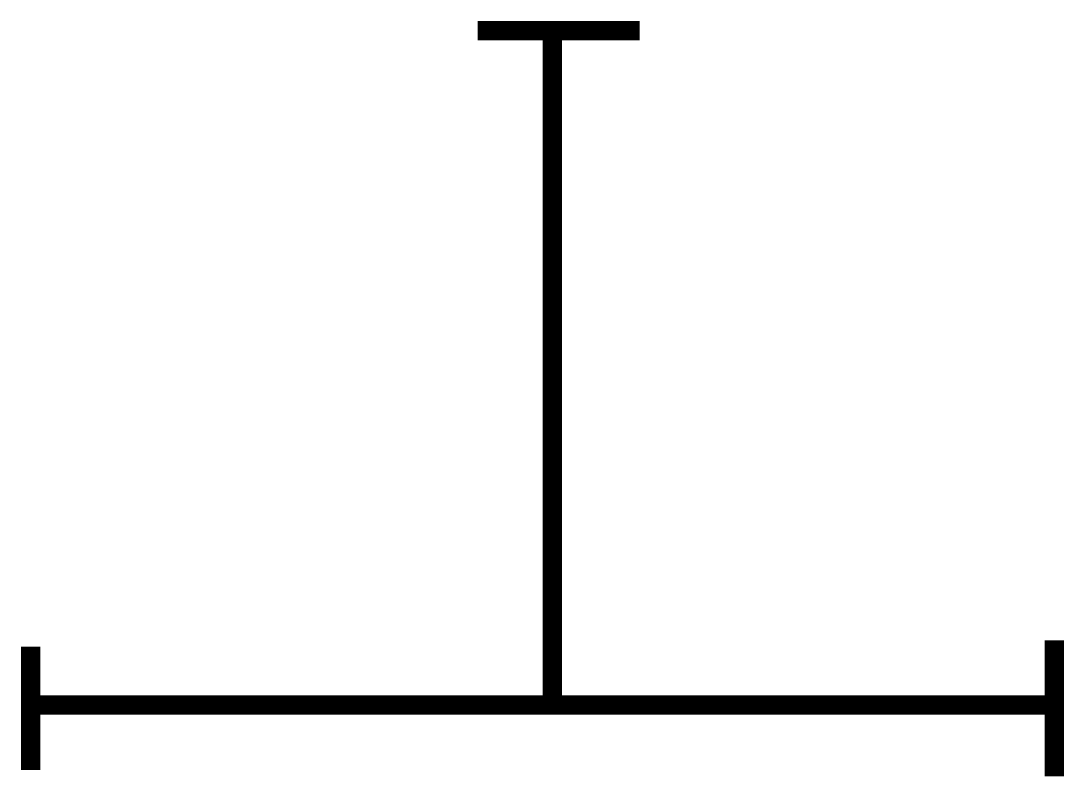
# Model space of a CAD drawing. Extents: x -0.3 to 26.6, y -2.1 to 17.6.
import ezdxf

# ---------------------------------------------------------------- set-up
doc = ezdxf.new("R2010")
doc.units = 0
doc.linetypes.add('CONTINUOUS1', pattern=[0])
doc.layers.add('003_THICK', color=7, linetype='CONTINUOUS1')

msp = doc.modelspace()

# ---------------------------------------------------------------- linework, layer by layer
at = {"layer": '003_THICK', "const_width": 0.5}
for points in [[(11.524, 17.369), (15.699, 17.369)], [(13.445, 0), (13.445, 17.369)], [(26.388, 1.67), (26.388, -1.837)], [(0, 1.503), (0, -1.67)], [(0, 0), (26.388, 0)]]:
    msp.add_lwpolyline(points, dxfattribs=at)

doc.saveas('drawing.dxf')
